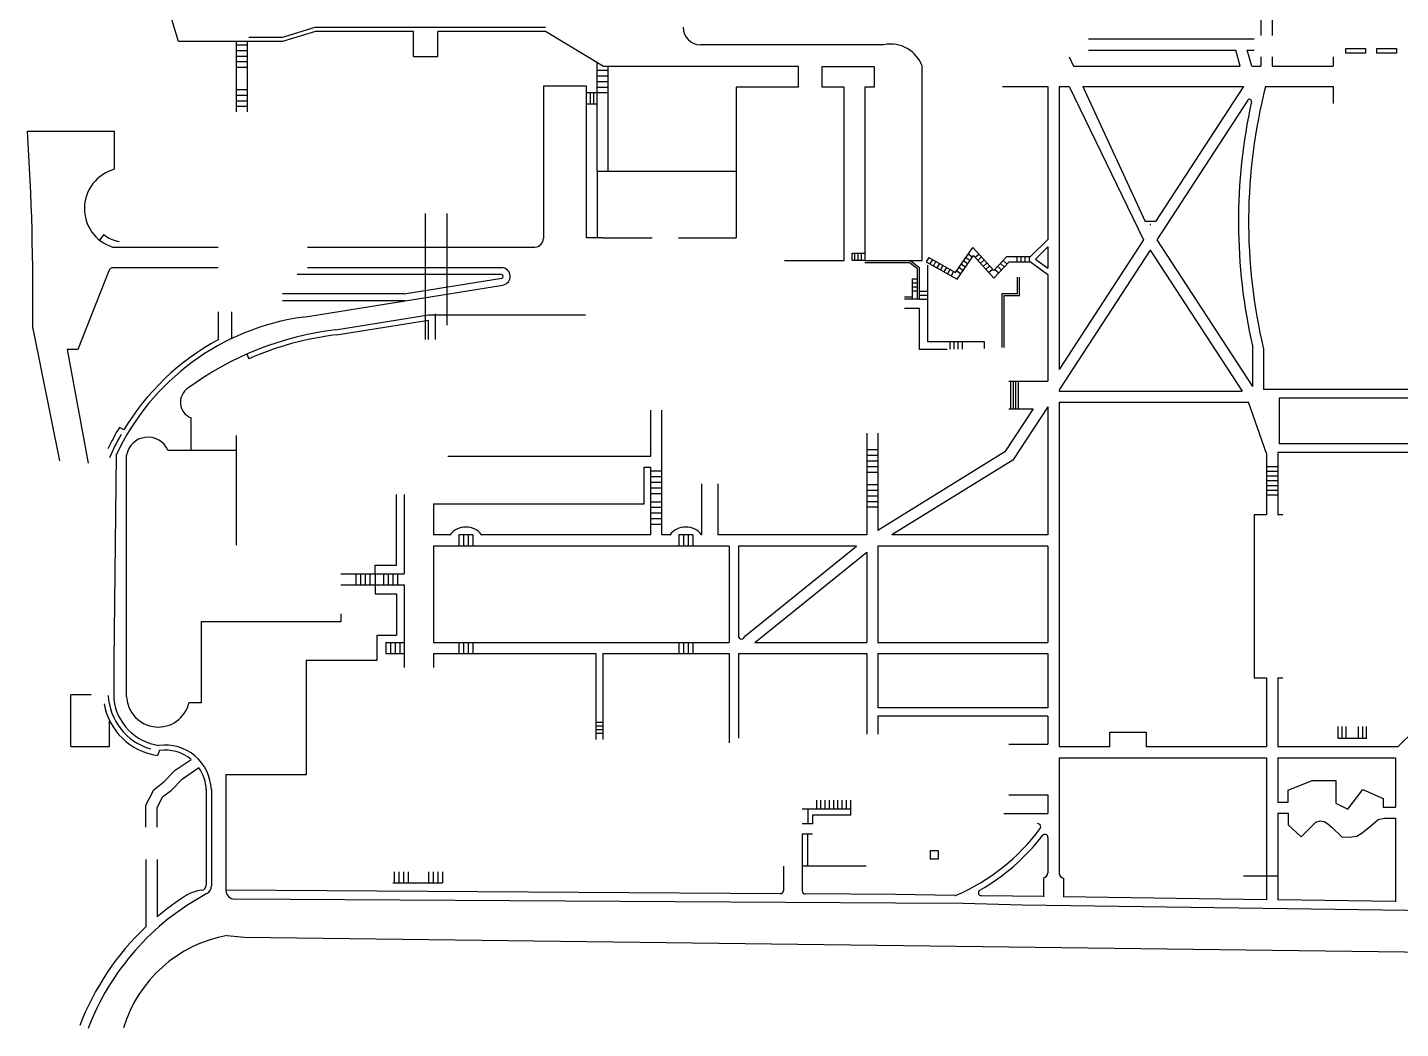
# Model space of a CAD drawing. Header units: inches. Extents: x 1351878 to 1355380, y 408557 to 410704.
# Drawn here: x 1352268 to 1353621, y 408573 to 409560 of the extents above; entities that cross this region are included whole.
import ezdxf

# ---------------------------------------------------------------- set-up
doc = ezdxf.new("R2010")
doc.units = ezdxf.units.IN
doc.header["$MEASUREMENT"] = 0
doc.linetypes.add('DASHED2', pattern=[0])
doc.layers.add('WALKWAYS', color=7, linetype='Continuous')

msp = doc.modelspace()

# ---------------------------------------------------------------- linework, layer by layer
at = {"layer": 'WALKWAYS', "color": 8, "linetype": 'Continuous', "lineweight": 25}
for p, q in [((1353494.2, 409950.7), (1353494.2, 409551.7)), ((1352416.4, 409545.6), (1352340.1, 409800.5)), ((1353483.2, 409805.2), (1353483.2, 409551.7)), ((1352550.9, 409559.5), (1352517.6, 409549.4)), ((1352778, 409559.5), (1352550.9, 409559.5)), ((1352518.8, 409545.6), (1352416.4, 409545.6)), ((1352473.5, 409476.4), (1352473.5, 409545.6)), ((1352484.5, 409476.4), (1352484.5, 409545.6)), ((1352518.8, 409549.6), (1352485.6, 409549.6)), ((1352551.5, 409555.5), (1352518.8, 409545.6)), ((1352648.1, 409555.5), (1352551.5, 409555.5)), ((1352648.1, 409530.8), (1352648.1, 409555.5)), ((1352778, 409555.5), (1352672.1, 409555.5)), ((1352672.1, 409530.8), (1352672.1, 409555.5)), ((1352835.2, 409521), (1352778, 409555.5)), ((1353313.3, 409548.3), (1353476.7, 409548.2)), ((1352484.5, 409542.1), (1352473.5, 409542.1)), ((1352484.5, 409536.6), (1352473.5, 409536.6)), ((1352484.5, 409531.1), (1352473.5, 409531.1)), ((1352648.1, 409530.8), (1352672.1, 409530.8)), ((1353111.6, 409542.5), (1352930.9, 409542.5)), ((1353294.3, 409530.7), (1353298.5, 409521.5)), ((1353313.3, 409537.3), (1353458.5, 409537.3)), ((1353462.9, 409521.5), (1353458.5, 409537.3)), ((1353474.2, 409521.5), (1353469.8, 409537.3)), ((1353469.8, 409537.3), (1353476.7, 409537.3)), ((1353483.2, 409530.7), (1353483.2, 409521.5)), ((1353494.2, 409530.7), (1353494.2, 409521.5)), ((1353554.6, 409530.7), (1353554.6, 409521.5)), ((1353567, 409534.1), (1353567, 409538.8)), ((1353567, 409538.8), (1353586.2, 409538.8)), ((1353586.2, 409534.1), (1353567, 409534.1)), ((1353586.2, 409538.8), (1353586.2, 409534.1)), ((1353597.3, 409538.8), (1353597.3, 409534.1)), ((1353597.3, 409538.8), (1353617, 409538.8)), ((1353617, 409534.1), (1353597.3, 409534.1)), ((1353617, 409538.8), (1353617, 409534.1)), ((1352484.5, 409525.6), (1352473.5, 409525.6)), ((1352484.5, 409520.1), (1352473.5, 409520.1)), ((1352828.9, 409495.3), (1352828.9, 409524.8)), ((1352828.9, 409517.3), (1352840, 409517.3)), ((1352928.2, 409521), (1352835.2, 409521)), ((1352840, 409417.9), (1352840, 409521)), ((1353027.5, 409521), (1352928.2, 409521)), ((1353027.5, 409500.6), (1353027.5, 409521)), ((1353050.8, 409521), (1353102.2, 409521)), ((1353050.8, 409500.6), (1353050.8, 409521)), ((1353102.2, 409521), (1353102.2, 409500.6)), ((1353149.5, 409329.7), (1353149.5, 409521)), ((1353298.5, 409521.5), (1353462.9, 409521.5)), ((1353474.2, 409521.5), (1353483.2, 409521.5)), ((1353474.2, 409521.5), (1353483.2, 409521.5)), ((1353494.2, 409521.5), (1353554.6, 409521.5)), ((1352828.9, 409511.8), (1352840, 409511.8)), ((1352828.9, 409506.3), (1352840, 409506.3)), ((1352484.5, 409498.1), (1352473.5, 409498.1)), ((1352484.5, 409492.5), (1352473.5, 409492.5)), ((1352776.1, 409501.6), (1352776.1, 409351.6)), ((1352818.5, 409501.6), (1352776.1, 409501.6)), ((1352818.5, 409352.2), (1352818.5, 409501.6)), ((1352818.5, 409495.3), (1352828.9, 409495.3)), ((1352822, 409495.3), (1352822, 409484.3)), ((1352825.5, 409495.3), (1352825.5, 409484.3)), ((1352828.9, 409500.8), (1352840, 409500.8)), ((1352828.9, 409484.3), (1352828.9, 409495.3)), ((1352828.9, 409495.3), (1352840, 409495.3)), ((1352966.2, 409500.6), (1352966.2, 409352.2)), ((1353027.5, 409500.6), (1352966.2, 409500.6)), ((1353072.5, 409500.6), (1353050.8, 409500.6)), ((1353072.5, 409329.7), (1353072.5, 409500.6)), ((1353093, 409500.6), (1353093, 409329.7)), ((1353102.2, 409500.6), (1353093, 409500.6)), ((1353228.6, 409501.5), (1353273.3, 409501.5)), ((1353273.3, 409501.5), (1353273.3, 409350.4)), ((1353284.3, 409501.5), (1353284.3, 409222.5)), ((1353284.3, 409501.5), (1353294.2, 409501.5)), ((1353294.2, 409501.5), (1353367.5, 409350.2)), ((1353307.7, 409501.5), (1353369, 409368.1)), ((1353307.7, 409501.5), (1353466.1, 409501.5)), ((1353466.1, 409501.5), (1353379.2, 409368.1)), ((1353487.8, 409501.5), (1353554.6, 409501.5)), ((1353554.6, 409501.5), (1353554.6, 409484.7)), ((1352484.5, 409487), (1352473.5, 409487)), ((1352484.5, 409481.5), (1352473.5, 409481.5)), ((1352818.5, 409484.3), (1352828.9, 409484.3)), ((1352828.9, 409417.9), (1352828.9, 409484.3)), ((1353470.3, 409487.9), (1353380.6, 409350.2)), ((1352267.5, 409457.3), (1352353.1, 409457.3)), ((1352353.1, 409457.3), (1352353.1, 409419.8)), ((1352828.9, 409417.9), (1352966.2, 409417.9)), ((1352828.9, 409417.9), (1352828.9, 409352.2)), ((1353379.2, 409368.1), (1353369, 409368.1)), ((1352342.8, 409355.3), (1352338.5, 409350)), ((1352351.4, 409343), (1352455.4, 409343)), ((1352543.7, 409343), (1352767.5, 409343)), ((1352834.9, 409352.2), (1352818.5, 409352.2)), ((1352834.9, 409352.2), (1352883.3, 409352.2)), ((1352909.1, 409352.2), (1352966.2, 409352.2)), ((1353182.2, 409318), (1353199.3, 409342.6)), ((1353199.3, 409342.6), (1353220, 409319.8)), ((1353256.3, 409333.6), (1353273.3, 409350.4)), ((1353261, 409331.2), (1353273.3, 409343.4)), ((1353273.3, 409343.4), (1353273.3, 409322.2)), ((1353367.5, 409350.2), (1353284.3, 409222.5)), ((1353374.1, 409340.1), (1353284.3, 409202.3)), ((1353374.1, 409340.1), (1353464.7, 409201)), ((1353380.6, 409350.2), (1353474.9, 409205.6)), ((1353013.6, 409329.7), (1353072.5, 409329.7)), ((1353080.3, 409329.7), (1353080.3, 409337.1)), ((1353080.3, 409337.1), (1353093, 409337.1)), ((1353093, 409329.7), (1353080.3, 409329.7)), ((1353083, 409329.7), (1353083, 409337.1)), ((1353086.2, 409329.7), (1353086.2, 409337.1)), ((1353089.5, 409329.7), (1353089.5, 409337.1)), ((1353093, 409329.7), (1353149.5, 409329.7)), ((1353093, 409327.7), (1353136.7, 409327.7)), ((1353144.9, 409321.6), (1353136.7, 409327.7)), ((1353146.9, 409322.6), (1353137.2, 409329.8)), ((1353155.9, 409332.9), (1353153.4, 409328.6)), ((1353153.4, 409328.6), (1353183.7, 409311.4)), ((1353155.9, 409332.9), (1353182.2, 409318)), ((1353159.4, 409330.9), (1353156.9, 409326.6)), ((1353162.9, 409329), (1353160.4, 409324.6)), ((1353166.3, 409327), (1353163.9, 409322.6)), ((1353183.7, 409311.4), (1353199.8, 409334.6)), ((1353194.2, 409326.5), (1353190.1, 409329.4)), ((1353196.5, 409329.8), (1353192.4, 409332.6)), ((1353198.7, 409333.1), (1353194.6, 409335.9)), ((1353199.8, 409334.6), (1353220, 409312.4)), ((1353201.4, 409332.9), (1353205.1, 409336.2)), ((1353204.1, 409329.9), (1353207.8, 409333.3)), ((1353206.8, 409326.9), (1353210.5, 409330.3)), ((1353209.5, 409324), (1353213.2, 409327.3)), ((1353220, 409319.8), (1353232.9, 409333.6)), ((1353220, 409312.4), (1353235.1, 409328.6)), ((1353226.6, 409326.8), (1353230.2, 409323.4)), ((1353229.3, 409329.7), (1353233, 409326.3)), ((1353232.9, 409333.6), (1353256.3, 409333.6)), ((1353235.1, 409328.6), (1353256.3, 409328.6)), ((1353243, 409328.6), (1353243, 409333.6)), ((1353247, 409328.6), (1353247, 409333.6)), ((1353251, 409328.6), (1353251, 409333.6)), ((1353255, 409328.6), (1353255, 409333.6)), ((1353256.3, 409328.6), (1353273.3, 409316)), ((1353261, 409331.2), (1353273.3, 409322.2)), ((1352347.7, 409319.6), (1352317.1, 409242.1)), ((1352455.4, 409322.7), (1352352.3, 409322.7)), ((1352734.8, 409315.9), (1352533.5, 409315.9)), ((1352734.8, 409322.7), (1352543.7, 409322.7)), ((1353144.9, 409291.7), (1353144.9, 409321.6)), ((1353146.9, 409291.7), (1353146.9, 409322.6)), ((1353155.1, 409249.6), (1353155.1, 409325.2)), ((1353169.8, 409325), (1353167.3, 409320.7)), ((1353173.3, 409323), (1353170.8, 409318.7)), ((1353176.8, 409321.1), (1353174.3, 409316.7)), ((1353180.3, 409319.1), (1353177.8, 409314.8)), ((1353187.3, 409316.7), (1353183.2, 409319.5)), ((1353189.6, 409319.9), (1353185.5, 409322.8)), ((1353191.9, 409323.2), (1353187.8, 409326.1)), ((1353212.2, 409321), (1353215.9, 409324.4)), ((1353214.9, 409318.1), (1353218.6, 409321.4)), ((1353221.1, 409320.9), (1353224.8, 409317.5)), ((1353223.8, 409323.9), (1353227.5, 409320.4)), ((1353243.2, 409297.3), (1353243.2, 409313.4)), ((1353245.2, 409295.3), (1353245.2, 409313.4)), ((1353273.3, 409316), (1353273.3, 409210.7)), ((1352539.6, 409274), (1352736.2, 409305.6)), ((1352638.8, 409296.9), (1352735.1, 409312.4)), ((1353139.7, 409291.7), (1353139.7, 409311.8)), ((1353139.7, 409311.8), (1353144.9, 409311.8)), ((1353139.7, 409307.8), (1353144.9, 409307.8)), ((1353139.7, 409303.8), (1353144.9, 409303.8)), ((1353139.7, 409299.8), (1353144.9, 409299.8)), ((1353146.9, 409299.7), (1353155.1, 409299.7)), ((1352638.8, 409296.9), (1352518.9, 409296.9)), ((1352639.4, 409290.1), (1352518.9, 409290.1)), ((1353139.7, 409293.7), (1353131.9, 409293.7)), ((1353146.9, 409291.7), (1353131.9, 409291.7)), ((1353146.9, 409295.7), (1353155.1, 409295.7)), ((1353146.9, 409291.7), (1353155.1, 409291.7)), ((1353228.1, 409297.3), (1353243.2, 409297.3)), ((1353228.1, 409243.9), (1353228.1, 409297.3)), ((1353230.1, 409243.9), (1353230.1, 409295.3)), ((1353230.1, 409295.3), (1353245.2, 409295.3)), ((1352455.4, 409279.1), (1352455.4, 409251.6)), ((1352468.6, 409279.1), (1352468.6, 409252.7)), ((1352571.3, 409261.4), (1352662.8, 409276.1)), ((1352662.8, 409276.1), (1352817.7, 409276.1)), ((1352669.7, 409252), (1352669.7, 409277.2)), ((1353146.9, 409282.5), (1353131.9, 409282.5)), ((1353146.9, 409242.1), (1353146.9, 409282.5)), ((1352272.7, 409262.6), (1352299.2, 409132.4)), ((1352572, 409256.5), (1352662.8, 409271)), ((1352662.8, 409252), (1352662.8, 409271)), ((1353210.9, 409249.6), (1353155.1, 409249.6)), ((1353177, 409242.5), (1353177, 409249.6)), ((1353181, 409242.5), (1353181, 409249.6)), ((1353185, 409242.5), (1353185, 409249.6)), ((1353189, 409242.5), (1353189, 409249.6)), ((1353210.9, 409243.2), (1353210.9, 409249.6)), ((1353474.9, 409245.6), (1353474.9, 409205.6)), ((1352317.1, 409242.1), (1352306.8, 409242.1)), ((1352306.8, 409242.1), (1352327.4, 409130)), ((1352483.6, 409237.4), (1352485.6, 409232.8)), ((1353174, 409242.1), (1353146.9, 409242.1)), ((1353485.9, 409242.3), (1353485.9, 409202.7)), ((1353234.8, 409210.7), (1353273.3, 409210.7)), ((1353236.5, 409210.7), (1353236.5, 409183.7)), ((1353239, 409210.7), (1353239, 409183.7)), ((1353241.2, 409210.7), (1353241.2, 409183.7)), ((1353243.9, 409210.7), (1353243.9, 409183.7)), ((1353284.3, 409202.3), (1353284.3, 409201)), ((1353284.3, 409201), (1353464.7, 409201)), ((1353794, 409202.7), (1353485.9, 409202.7)), ((1353501.3, 409194.1), (1353501.3, 409149.2)), ((1354020.1, 409194.1), (1353501.3, 409194.1)), ((1352881.8, 409137), (1352881.8, 409182.2)), ((1352892.8, 409059.2), (1352892.8, 409182.2)), ((1353258.9, 409183.7), (1353230.8, 409141.1)), ((1353234.8, 409183.7), (1353258.9, 409183.7)), ((1353273.3, 409185.5), (1353238.7, 409133)), ((1353273.3, 409185.5), (1353273.3, 409059.2)), ((1353284.3, 409190), (1353284.3, 408850.6)), ((1353284.3, 409190), (1353471, 409190)), ((1353488.8, 409139.6), (1353471, 409190)), ((1352362.4, 409162.7), (1352358.1, 409165.2)), ((1352428.7, 409174.7), (1352428.7, 409142.8)), ((1352473.2, 409157.2), (1352473.2, 409049.1)), ((1353094.8, 409159.5), (1353094.8, 409059.2)), ((1353105.8, 409159.5), (1353105.8, 409063.5)), ((1352354.9, 409137.9), (1352352.6, 408934.7)), ((1352365.2, 408899.5), (1352365.2, 409137.9)), ((1352405.9, 409142.8), (1352428.7, 409142.8)), ((1352428.7, 409142.8), (1352473.2, 409142.8)), ((1352681.9, 409137), (1352881.8, 409137)), ((1353105.8, 409143), (1353094.8, 409143)), ((1353105.8, 409137.5), (1353094.8, 409137.5)), ((1353230.8, 409141.1), (1353105.8, 409063.5)), ((1353488.8, 409139.6), (1353488.8, 409079.1)), ((1353499.9, 409140.6), (1353499.9, 409079.1)), ((1353636.6, 409140.6), (1353499.9, 409140.6)), ((1353729.1, 409149.2), (1353501.3, 409149.2)), ((1352875.4, 409126), (1352881.8, 409126)), ((1352875.4, 409090), (1352875.4, 409126)), ((1352881.8, 409059.2), (1352881.8, 409126)), ((1353105.8, 409132), (1353094.8, 409132)), ((1353105.8, 409126.5), (1353094.8, 409126.5)), ((1353238.7, 409133), (1353119.6, 409059.2)), ((1353499.9, 409126.4), (1353488.8, 409126.4)), ((1352892.8, 409122), (1352881.8, 409122)), ((1352892.8, 409116.5), (1352881.8, 409116.5)), ((1352892.8, 409111), (1352881.8, 409111)), ((1352931.9, 409109.6), (1352931.9, 409059.2)), ((1352948.1, 409109.6), (1352948.1, 409059.2)), ((1353105.8, 409120.9), (1353094.8, 409120.9)), ((1353499.9, 409121.7), (1353488.8, 409121.7)), ((1353499.9, 409117.1), (1353488.8, 409117.1)), ((1353499.9, 409112.5), (1353488.8, 409112.5)), ((1352631.1, 409029.4), (1352631.1, 409099.2)), ((1352638.9, 409099.2), (1352638.9, 409020.9)), ((1352892.8, 409105.4), (1352881.8, 409105.4)), ((1352892.8, 409099.9), (1352881.8, 409099.9)), ((1353105.8, 409108.5), (1353094.8, 409108.5)), ((1353105.8, 409103), (1353094.8, 409103)), ((1353105.8, 409097.5), (1353094.8, 409097.5)), ((1353499.9, 409107.8), (1353488.8, 409107.8)), ((1353499.9, 409103.2), (1353488.8, 409103.2)), ((1353499.9, 409098.5), (1353488.8, 409098.5)), ((1352667.7, 409090), (1352875.4, 409090)), ((1352667.7, 409090), (1352667.7, 409059.2)), ((1352892.8, 409091.7), (1352881.8, 409091.7)), ((1352892.8, 409086.2), (1352881.8, 409086.2)), ((1353105.8, 409092), (1353094.8, 409092)), ((1353105.8, 409086.5), (1353094.8, 409086.5)), ((1352892.8, 409080.6), (1352881.8, 409080.6)), ((1352892.8, 409075.1), (1352881.8, 409075.1)), ((1352892.8, 409069.6), (1352881.8, 409069.6)), ((1353476.6, 409079.1), (1353476.6, 408918.4)), ((1353488.8, 409079.1), (1353476.6, 409079.1)), ((1353504.7, 409079.1), (1353499.9, 409079.1)), ((1352683.8, 409059.2), (1352667.7, 409059.2)), ((1352692.8, 409059.2), (1352692.8, 409048.1)), ((1352706.6, 409059.2), (1352692.8, 409059.2)), ((1352697.4, 409059.2), (1352697.4, 409048.1)), ((1352702, 409059.2), (1352702, 409048.1)), ((1352706.6, 409059.2), (1352706.6, 409048.1)), ((1352881.8, 409059.2), (1352715.4, 409059.2)), ((1352900.6, 409059.2), (1352892.8, 409059.2)), ((1352923.3, 409059.2), (1352909.6, 409059.2)), ((1352909.6, 409059.2), (1352909.6, 409048.1)), ((1352914.2, 409059.2), (1352914.2, 409048.1)), ((1352918.7, 409059.2), (1352918.7, 409048.1)), ((1352923.3, 409059.2), (1352923.3, 409048.1)), ((1353094.8, 409059.2), (1352948.1, 409059.2)), ((1353273.3, 409059.2), (1353119.6, 409059.2)), ((1352667.7, 409048.1), (1352667.7, 408953.2)), ((1352959.2, 409048.1), (1352667.7, 409048.1)), ((1352959.2, 409048.1), (1352959.2, 408953.2)), ((1353084.7, 409048.1), (1352968.2, 409048.1)), ((1352968.2, 409048.1), (1352968.2, 408959.2)), ((1352974.2, 408959.2), (1353084.7, 409048.1)), ((1352984.3, 408953.2), (1353094.8, 409042.1)), ((1353094.8, 409042.1), (1353094.8, 408953.2)), ((1353105.8, 409048.1), (1353105.8, 408953.2)), ((1353273.3, 409048.1), (1353105.8, 409048.1)), ((1353273.3, 409048.1), (1353273.3, 408953.2)), ((1352610.3, 409029.4), (1352631.1, 409029.4)), ((1352610.3, 409020.9), (1352610.3, 409029.4)), ((1352576.3, 409020.9), (1352638.9, 409020.9)), ((1352591.3, 409020.9), (1352591.3, 409009.9)), ((1352595.9, 409020.9), (1352595.9, 409009.9)), ((1352600.5, 409020.9), (1352600.5, 409009.9)), ((1352605.1, 409020.9), (1352605.1, 409009.9)), ((1352610.3, 409020.9), (1352610.3, 409001.3)), ((1352618.6, 409020.9), (1352618.6, 409009.9)), ((1352623.2, 409020.9), (1352623.2, 409009.9)), ((1352627.8, 409020.9), (1352627.8, 409009.9)), ((1352632.4, 409020.9), (1352632.4, 409009.9)), ((1352576.3, 409009.9), (1352638.9, 409009.9)), ((1352610.3, 409009.9), (1352610.3, 409001.3)), ((1352638.9, 409009.9), (1352638.9, 408928.5)), ((1352610.3, 409001.3), (1352631.1, 409001.3)), ((1352631.1, 409001.3), (1352631.1, 408960.5)), ((1352576.3, 408981.6), (1352576.3, 408973.7)), ((1352438.6, 408973.7), (1352438.6, 408893.6)), ((1352576.3, 408973.7), (1352438.6, 408973.7)), ((1352612.2, 408935.7), (1352612.2, 408960.5)), ((1352612.2, 408960.5), (1352631.1, 408960.5)), ((1352620.6, 408953.2), (1352620.6, 408942.2)), ((1352620.6, 408953.2), (1352638.9, 408953.2)), ((1352625.2, 408953.2), (1352625.2, 408942.2)), ((1352629.8, 408953.2), (1352629.8, 408942.2)), ((1352634.4, 408953.2), (1352634.4, 408942.2)), ((1352667.7, 408953.2), (1352959.2, 408953.2)), ((1352692.8, 408953.2), (1352692.8, 408942.2)), ((1352697.4, 408953.2), (1352697.4, 408942.2)), ((1352702, 408953.2), (1352702, 408942.2)), ((1352706.6, 408953.2), (1352706.6, 408942.2)), ((1352909.6, 408953.2), (1352909.6, 408942.2)), ((1352914.2, 408953.2), (1352914.2, 408942.2)), ((1352918.7, 408953.2), (1352918.7, 408942.2)), ((1352923.3, 408953.2), (1352923.3, 408942.2)), ((1352984.3, 408953.2), (1353094.8, 408953.2)), ((1353105.8, 408953.2), (1353273.3, 408953.2)), ((1352352.6, 408934.7), (1352352.6, 408897.1)), ((1352542.4, 408823.1), (1352542.4, 408935.7)), ((1352542.4, 408935.7), (1352612.2, 408935.7)), ((1352620.6, 408942.2), (1352638.9, 408942.2)), ((1352667.7, 408942.2), (1352667.7, 408928.5)), ((1352667.7, 408942.2), (1352827.8, 408942.2)), ((1352827.8, 408942.2), (1352827.8, 408857.5)), ((1352834.7, 408942.2), (1352959.2, 408942.2)), ((1352834.7, 408942.2), (1352834.7, 408857.5)), ((1352959.2, 408942.2), (1352959.2, 408854.1)), ((1352968.2, 408942.2), (1353094.8, 408942.2)), ((1352968.2, 408942.2), (1352968.2, 408858.9)), ((1353094.8, 408942.2), (1353094.8, 408862.7)), ((1353105.8, 408942.2), (1353273.3, 408942.2)), ((1353105.8, 408942.2), (1353105.8, 408888.9)), ((1353273.3, 408942.2), (1353273.3, 408888.9)), ((1353476.6, 408918.4), (1353488.8, 408918.4)), ((1353488.8, 408918.4), (1353488.8, 408850.6)), ((1353499.9, 408918.4), (1353504.7, 408918.4)), ((1353499.9, 408918.4), (1353499.9, 408850.6)), ((1352330.3, 408901.6), (1352310.2, 408901.6)), ((1352310.2, 408850.6), (1352310.2, 408901.6)), ((1352438.6, 408893.6), (1352426.7, 408893.6)), ((1353273.3, 408888.9), (1353105.8, 408888.9)), ((1353105.8, 408880.7), (1353105.8, 408862.7)), ((1353273.3, 408880.7), (1353105.8, 408880.7)), ((1353273.3, 408880.7), (1353273.3, 408852.9)), ((1353618.6, 408850.6), (1353659.2, 408890.8)), ((1352348.5, 408850.6), (1352348.5, 408876.1)), ((1352834.7, 408874.2), (1352827.8, 408874.2)), ((1352834.7, 408870.6), (1352827.8, 408870.6)), ((1352834.7, 408867.1), (1352827.8, 408867.1)), ((1353559.4, 408858.5), (1353559.4, 408870.5)), ((1353563.4, 408858.5), (1353563.4, 408870.5)), ((1353567.4, 408858.5), (1353567.4, 408870.5)), ((1353579.4, 408858.5), (1353579.4, 408870.5)), ((1353583.4, 408870.5), (1353583.4, 408858.5)), ((1353587.4, 408858.5), (1353587.4, 408870.5)), ((1352834.7, 408863.6), (1352827.8, 408863.6)), ((1353234.8, 408852.9), (1353273.3, 408852.9)), ((1353334.4, 408850.6), (1353334.4, 408864.7)), ((1353334.4, 408864.7), (1353370, 408864.7)), ((1353370, 408864.7), (1353370, 408850.6)), ((1353567.4, 408858.5), (1353559.4, 408858.5)), ((1353587.4, 408858.5), (1353567.4, 408858.5)), ((1352310.2, 408850.6), (1352348.5, 408850.6)), ((1352397.7, 408846.8), (1352395.6, 408841.8)), ((1353284.3, 408850.6), (1353334.4, 408850.6)), ((1353284.3, 408839.6), (1353284.3, 408725.9)), ((1353284.3, 408839.6), (1353488.8, 408839.6)), ((1353370, 408850.6), (1353488.8, 408850.6)), ((1353488.8, 408839.6), (1353488.8, 408699.5)), ((1353499.9, 408850.6), (1353618.6, 408850.6)), ((1353499.9, 408839.6), (1353615.8, 408839.6)), ((1353499.9, 408839.6), (1353499.9, 408795.9)), ((1353615.8, 408839.6), (1353615.8, 408790.9)), ((1352402.1, 408815.9), (1352413.1, 408827.3)), ((1352413.1, 408827.3), (1352428.9, 408837.9)), ((1352420.2, 408818.8), (1352436.5, 408829.8)), ((1352392, 408808), (1352402.1, 408815.9)), ((1352409.5, 408807.7), (1352420.2, 408818.8)), ((1352463.2, 408823.1), (1352463.2, 408708.8)), ((1352463.2, 408823.1), (1352542.4, 408823.1)), ((1353510.2, 408807.5), (1353533.9, 408817.1)), ((1353533.9, 408817.1), (1353557.1, 408817.1)), ((1353557.1, 408817.1), (1353557.1, 408794.8)), ((1352384.2, 408792.7), (1352392, 408808)), ((1352395.3, 408790.1), (1352400.7, 408800.9)), ((1352400.7, 408800.9), (1352409.5, 408807.7)), ((1352443.8, 408808.1), (1352443.8, 408713.9)), ((1352448.8, 408808.1), (1352448.8, 408713.2)), ((1353234.8, 408802.9), (1353273.3, 408802.9)), ((1353273.3, 408802.9), (1353273.3, 408784.5)), ((1353510.2, 408795.9), (1353510.2, 408807.5)), ((1353568.8, 408788.9), (1353583.6, 408808.1)), ((1353583.6, 408808.1), (1353603.7, 408799.5)), ((1353603.7, 408799.5), (1353603.7, 408790.9)), ((1352384.2, 408771.1), (1352384.2, 408792.7)), ((1352395.3, 408771.1), (1352395.3, 408790.1)), ((1353078.6, 408788.8), (1353031.1, 408788.8)), ((1353036.8, 408788.8), (1353036.8, 408774.4)), ((1353045.2, 408797.7), (1353045.2, 408788.8)), ((1353049.3, 408797.7), (1353049.3, 408788.8)), ((1353053.5, 408797.7), (1353053.5, 408788.8)), ((1353057.7, 408797.7), (1353057.7, 408788.8)), ((1353061.9, 408797.7), (1353061.9, 408788.8)), ((1353066, 408797.7), (1353066, 408788.8)), ((1353070.2, 408797.7), (1353070.2, 408788.8)), ((1353074.4, 408797.7), (1353074.4, 408788.8)), ((1353078.6, 408797.7), (1353078.6, 408782.8)), ((1353499.9, 408795.9), (1353510.2, 408795.9)), ((1353499.9, 408784.8), (1353499.9, 408699.4)), ((1353499.9, 408784.8), (1353510.2, 408784.8)), ((1353510.2, 408784.8), (1353510.2, 408773.5)), ((1353557.1, 408794.8), (1353568.8, 408788.9)), ((1353603.7, 408790.9), (1353615.8, 408790.9)), ((1353041.4, 408774.4), (1353031.1, 408774.4)), ((1353078.6, 408782.8), (1353041.4, 408782.8)), ((1353041.4, 408782.8), (1353041.4, 408774.4)), ((1353229.8, 408784.5), (1353273.3, 408784.5)), ((1353510.2, 408773.5), (1353522.8, 408761.7)), ((1353522.8, 408761.7), (1353537.5, 408776.2)), ((1353537.5, 408776.2), (1353541.5, 408777.2)), ((1353541.5, 408777.2), (1353545.6, 408776.6)), ((1353545.6, 408776.6), (1353549.1, 408774.5)), ((1353549.1, 408774.5), (1353553.5, 408770.7)), ((1353583.1, 408765.4), (1353591.6, 408772.3)), ((1353591.6, 408772.3), (1353598.8, 408778.8)), ((1353598.8, 408778.8), (1353605, 408779.9)), ((1353605, 408779.9), (1353615.8, 408779.9)), ((1353615.8, 408779.9), (1353615.8, 408697.6)), ((1353041.4, 408764.2), (1353031.1, 408764.2)), ((1353031.1, 408764.2), (1353031.1, 408708.3)), ((1353036.3, 408764.2), (1353036.3, 408732.7)), ((1353273.3, 408761), (1353273.3, 408726.2)), ((1353553.5, 408770.7), (1353563, 408761.7)), ((1353563, 408761.7), (1353570.2, 408761.2)), ((1353570.2, 408761.2), (1353577.7, 408762.3)), ((1353577.7, 408762.3), (1353583.1, 408765.4)), ((1353157.3, 408747.8), (1353157.3, 408739.8)), ((1353165.3, 408747.8), (1353157.3, 408747.8)), ((1353165.3, 408739.8), (1353165.3, 408747.8)), ((1352384.2, 408739.3), (1352384.2, 408672.8)), ((1352395.3, 408739.3), (1352395.3, 408682.7)), ((1353012.6, 408732.7), (1353012.6, 408708.5)), ((1353094.2, 408732.7), (1353031.1, 408732.7)), ((1353157.3, 408739.8), (1353165.3, 408739.8)), ((1352628.8, 408727.2), (1352628.8, 408716.2)), ((1352633.4, 408727.2), (1352633.4, 408716.2)), ((1352638, 408727.2), (1352638, 408716.2)), ((1352642.6, 408727.2), (1352642.6, 408716.2)), ((1352662.8, 408727.2), (1352662.8, 408716.2)), ((1352667.4, 408727.2), (1352667.4, 408716.2)), ((1352672, 408727.2), (1352672, 408716.2)), ((1352676.6, 408727.2), (1352676.6, 408716.2)), ((1353268.8, 408721.2), (1353268.8, 408702.5)), ((1353288.7, 408720.9), (1353288.7, 408702.3)), ((1353500.7, 408722.8), (1353466.1, 408722.8)), ((1353009.6, 408705.5), (1352463.2, 408708.9)), ((1352627.7, 408716.2), (1352676.6, 408716.2)), ((1353123.2, 408704.8), (1353034.1, 408705.3)), ((1353181.6, 408703.8), (1353123.2, 408704.6)), ((1353123.1, 408696.2), (1352471.8, 408700.2)), ((1353189.3, 408695.7), (1353123.1, 408696.2)), ((1353248.3, 408694.3), (1353189.3, 408695.7)), ((1353268.8, 408702.6), (1353207.7, 408703.5)), ((1353871.4, 408685.6), (1353248.3, 408694.3)), ((1353488.8, 408699.5), (1353288.7, 408702.3)), ((1353615.8, 408697.8), (1353499.9, 408699.4)), ((1352464.3, 408664.3), (1352481, 408662.5)), ((1352481, 408662.5), (1353809.1, 408646))]:
    msp.add_line(p, q, dxfattribs=at)
at = {"layer": 'WALKWAYS', "color": 8, "linetype": 'DASHED2', "lineweight": 25}
for p, q in [((1352659.7, 409252), (1352659.7, 409376)), ((1352681.2, 409266.1), (1352681.2, 409376))]:
    msp.add_line(p, q, dxfattribs=at)
at = {"layer": 'WALKWAYS', "color": 8, "linetype": 'Continuous', "lineweight": 25}
msp.add_polyline3d([(1353374.5, 409365.1, 0), (1353374.5, 409365.1, 0), (1353374.5, 409365.1, 0), (1353374.5, 409365.2, 0), (1353374.5, 409365.2, 0), (1353374.5, 409365.2, 0), (1353374.4, 409365.2, 0), (1353374.4, 409365.2, 0), (1353374.4, 409365.2, 0), (1353374.4, 409365.2, 0), (1353374.4, 409365.2, 0), (1353374.4, 409365.2, 0), (1353374.4, 409365.2, 0), (1353374.4, 409365.3, 0), (1353374.4, 409365.3, 0), (1353374.4, 409365.3, 0), (1353374.4, 409365.3, 0), (1353374.4, 409365.3, 0), (1353374.4, 409365.3, 0), (1353374.4, 409365.3, 0), (1353374.4, 409365.3, 0), (1353374.4, 409365.3, 0), (1353374.4, 409365.3, 0), (1353374.4, 409365.3, 0), (1353374.4, 409365.3, 0), (1353374.3, 409365.3, 0), (1353374.3, 409365.3, 0), (1353374.3, 409365.3, 0), (1353374.3, 409365.4, 0), (1353374.3, 409365.4, 0), (1353374.3, 409365.4, 0), (1353374.3, 409365.4, 0), (1353374.3, 409365.4, 0), (1353374.3, 409365.4, 0), (1353374.3, 409365.4, 0), (1353374.3, 409365.4, 0), (1353374.2, 409365.4, 0), (1353374.2, 409365.4, 0), (1353374.2, 409365.4, 0), (1353374.2, 409365.4, 0), (1353374.2, 409365.4, 0), (1353374.2, 409365.4, 0), (1353374.2, 409365.4, 0), (1353374.2, 409365.4, 0), (1353374.2, 409365.4, 0), (1353374.2, 409365.4, 0), (1353374.1, 409365.4, 0), (1353374.1, 409365.4, 0), (1353374.1, 409365.4, 0), (1353374.1, 409365.4, 0), (1353374.1, 409365.4, 0), (1353374.1, 409365.4, 0), (1353374.1, 409365.3, 0), (1353374.1, 409365.3, 0), (1353374.1, 409365.3, 0), (1353374.1, 409365.3, 0), (1353374.1, 409365.3, 0), (1353374, 409365.3, 0), (1353374, 409365.3, 0), (1353374, 409365.3, 0), (1353374, 409365.3, 0), (1353374, 409365.3, 0), (1353374, 409365.3, 0), (1353374, 409365.3, 0), (1353374, 409365.3, 0), (1353374, 409365.3, 0), (1353374, 409365.3, 0), (1353374, 409365.2, 0), (1353374, 409365.2, 0), (1353374, 409365.2, 0), (1353374, 409365.2, 0), (1353374, 409365.2, 0), (1353374, 409365.2, 0), (1353374, 409365.2, 0), (1353374, 409365.2, 0), (1353374, 409365.2, 0), (1353374, 409365.2, 0), (1353374, 409365.1, 0), (1353374, 409365.1, 0), (1353374, 409365.1, 0), (1353374, 409365.1, 0), (1353374, 409365.1, 0), (1353374, 409365.1, 0), (1353374, 409365.1, 0), (1353374, 409365.1, 0), (1353374, 409365.1, 0), (1353374, 409365.1, 0), (1353374, 409365.1, 0), (1353374, 409365, 0), (1353374, 409365, 0), (1353374, 409365, 0), (1353374, 409365, 0), (1353374, 409365, 0), (1353374, 409365, 0), (1353374, 409365, 0), (1353374, 409365, 0), (1353374, 409365, 0), (1353374, 409365, 0), (1353374, 409365, 0), (1353374, 409365, 0), (1353374, 409364.9, 0), (1353374, 409364.9, 0), (1353374.1, 409364.9, 0), (1353374.1, 409364.9, 0), (1353374.1, 409364.9, 0), (1353374.1, 409364.9, 0), (1353374.1, 409364.9, 0), (1353374.1, 409364.9, 0), (1353374.1, 409364.9, 0), (1353374.1, 409364.9, 0), (1353374.1, 409364.9, 0), (1353374.1, 409364.9, 0), (1353374.1, 409364.9, 0), (1353374.2, 409364.9, 0), (1353374.2, 409364.9, 0), (1353374.2, 409364.9, 0), (1353374.2, 409364.9, 0), (1353374.2, 409364.9, 0), (1353374.2, 409364.9, 0), (1353374.2, 409364.9, 0), (1353374.2, 409364.9, 0), (1353374.2, 409364.9, 0), (1353374.2, 409364.9, 0), (1353374.3, 409364.9, 0), (1353374.3, 409364.9, 0), (1353374.3, 409364.9, 0), (1353374.3, 409364.9, 0), (1353374.3, 409364.9, 0), (1353374.3, 409364.9, 0), (1353374.3, 409364.9, 0), (1353374.3, 409364.9, 0), (1353374.3, 409364.9, 0), (1353374.3, 409364.9, 0), (1353374.3, 409364.9, 0), (1353374.4, 409364.9, 0), (1353374.4, 409364.9, 0), (1353374.4, 409364.9, 0), (1353374.4, 409364.9, 0), (1353374.4, 409365, 0), (1353374.4, 409365, 0), (1353374.4, 409365, 0), (1353374.4, 409365, 0), (1353374.4, 409365, 0), (1353374.4, 409365, 0), (1353374.4, 409365, 0), (1353374.4, 409365, 0), (1353374.4, 409365, 0), (1353374.4, 409365, 0), (1353374.4, 409365, 0), (1353374.4, 409365, 0), (1353374.4, 409365.1, 0), (1353374.4, 409365.1, 0), (1353374.4, 409365.1, 0), (1353374.5, 409365.1, 0), (1353374.5, 409365.1, 0), (1353374.5, 409365.1, 0), (1353374.5, 409365.1, 0), (1353374.5, 409365.1, 0)], close=True, dxfattribs=at)
for centre, radius, start, end in [((1352930.9, 409559.7), 17.2, 180, 270), ((1353118.2, 409510), 33.2, 19.3166, 101.4603), ((1353472, 409486.8), 2, 347.5998, 146.9106), ((1354012.2, 409368), 541.1, 165.7138, 193.4267), ((1354012.2, 409368), 551.1, 167.5998, 192.8339), ((1349765.5, 409294), 2507.4, 359.2831, 3.7345), ((1352363.6, 409381.1), 40, 105.2227, 252.201), ((1352363.6, 409381.1), 33.1, 231.0697, 260.3209), ((1352767.5, 409351.6), 8.61, 270, 0), ((1352352.3, 409317.7), 5, 90, 158.4613), ((1352734.8, 409314.1), 8.61, 279.1339, 90), ((1352734.8, 409314.1), 1.72, 279.1339, 90), ((1352572.2, 409036.5), 239.8, 97.7977, 154.9714), ((1352607.6, 408956.9), 306.7, 96.7997, 126.3825), ((1352572.2, 409036.5), 244.8, 118.4997, 148.9639), ((1352607.6, 408956.9), 301.7, 96.7997, 113.8398), ((1352434.9, 409190.1), 16.6, 123.9823, 248.1405), ((1352572.2, 409036.5), 249.8, 148.9639, 154.513), ((1352572.2, 409036.5), 244.8, 150.1855, 156.1712), ((1352386.3, 409134.2), 21.4, 23.8246, 169.9674), ((1352699.6, 409047.2), 19.8, 37.1593, 142.8407), ((1352916.4, 409047.2), 19.8, 37.1593, 142.8407), ((1352971.2, 408959.5), 3.01, 185.2417, 354.7583), ((1352404.6, 408903.6), 57.5, 182.5146, 254.0369), ((1352404.6, 408903.6), 52.5, 187.1547, 261.7117), ((1352396.4, 408901), 31.2, 182.8159, 346.2014), ((1352404.6, 408903.6), 62.5, 189.9225, 261.7117), ((1352403.2, 408806.5), 45.6, 1.9893, 97.6809), ((1352403.2, 408806.5), 40.6, 50.7287, 97.6809), ((1352403.2, 408806.5), 40.6, 1.9893, 34.9504), ((1353263.2, 408771.6), 3, 323.6525, 90), ((1353103.2, 408889.3), 201.7, 293.2615, 323.6525), ((1353103.2, 408889.3), 207.7, 299.7608, 322.4701), ((1353270.3, 408761), 3, 0, 142.4701), ((1353268.3, 408726.2), 5, 276.4509, 0), ((1353289.3, 408725.9), 5, 180, 263.5491), ((1352564.7, 408481.6), 254.3, 118.2728, 159.0502), ((1352564.7, 408481.6), 262.9, 122.3893, 130.1274), ((1352442.3, 408674.6), 34.4, 95.1473, 122.3893), ((1352438.8, 408713.9), 5, 275.1473, 0), ((1352440.2, 408713.2), 8.61, 298.2728, 0), ((1352471.8, 408708.8), 8.61, 180, 269.6426), ((1353009.6, 408708.5), 3, 269.6426, 0), ((1353034.1, 408708.3), 3, 180, 269.6426), ((1353181.6, 408706.8), 3, 269.2013, 293.2615), ((1353207.8, 408706.5), 3, 119.7608, 269.2013), ((1352564.7, 408481.6), 262.9, 133.3466, 159.0502), ((1352488.1, 408534.7), 131.8, 100.3767, 162.9743)]:
    msp.add_arc(centre, radius, start, end, dxfattribs=at)

doc.saveas('drawing.dxf')
